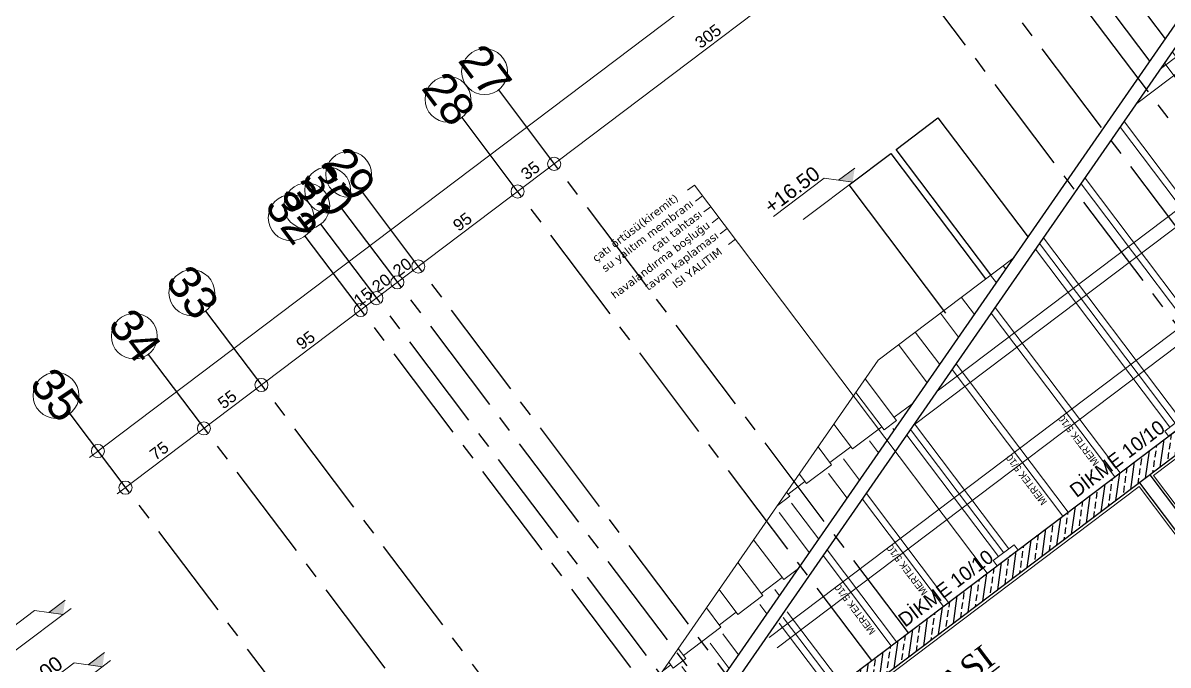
# Model space of a CAD drawing. Header units: millimetres. Extents: x 2232 to 85269, y -3593 to 5869.
# Drawn here: x 3445.6 to 3664.2, y -507.9 to -385.4 of the extents above; entities that cross this region are included whole.
import ezdxf

# ---------------------------------------------------------------- set-up
doc = ezdxf.new("R2010")
doc.units = ezdxf.units.MM
for name, pattern in [('CENTER2', [112.5, 75, -12.5, 12.5, -12.5]), ('DASHDOT2', [12.7, 6.35, -3.175, 0, -3.175]), ('DOTX2', [0.5, 0, -0.5])]:
    doc.linetypes.add(name, pattern=pattern)
for name, color, linetype in [("'YAZI", 7, 'Continuous'), ('GORUNUS', 125, 'Continuous'), ('Standart', 7, 'Continuous'), ('Yazi', 7, 'Continuous'), ('Ölçülendirme', 7, 'Continuous')]:
    doc.layers.add(name, color=color, linetype=linetype)
for name, color, linetype, lineweight in [('aks', 251, 'DASHDOT2', 35), ('DENIZLIK', 8, 'Continuous', 20), ('duvar', 232, 'Continuous', 30), ('G4', 67, 'Continuous', 30), ('görünüş', 201, 'Continuous', 18), ('iz', 1, 'DOTX2', 20), ('Mertek', 137, 'Continuous', 5), ('sıva iç', 21, 'Continuous', 0), ('yazı', 11, 'Continuous', 20), ('ÖLÇÜ İÇ', 7, 'Continuous', 9)]:
    doc.layers.add(name, color=color, linetype=linetype, lineweight=lineweight)
doc.styles.add('arial_1_18', font='arial.ttf', dxfattribs={"height": 0.2})
doc.styles.add('bergkamp', font='verdana.ttf')
doc.styles.get("Standard").update_dxf_attribs({"font": 'arial.ttf'})
doc.styles.add('Times roman', font='times.ttf')

# ---------------------------------------------------------------- blocks, each defined once
blk = doc.blocks.new('dsafsdfd')
at = {"layer": 'yazı'}
blk.add_hatch(color=256, dxfattribs=at).paths.add_polyline_path([(0, 4.89), (-9.78, 4.89), (-4.89, 0)])
for p, q in [((-45.23, 9.78), (-14.67, 9.78)), ((-14.67, 9.78), (-4.89, 0)), ((-34.77, 0), (0, 0)), ((-9.78, 4.89), (0, 4.89))]:
    blk.add_line(p, q, dxfattribs=at)
blk = doc.blocks.new('IDE991Entity4296')
at = {"layer": 'Standart', "linetype": 'Continuous', "lineweight": -3}
h = blk.add_hatch(dxfattribs=at)
h.set_pattern_fill('ANSI33', color=171, scale=40, style=0)
h.set_pattern_definition([(45, (0, 0), (-7.07107, 7.07107), []), (45, (7.071, 0), (-7.07107, 7.07107), [5, -2.5])])
h.paths.add_polyline_path([(760, 1335), (155, 1335), (155, 1350), (760, 1350)])
blk = doc.blocks.new('IDE991Entity5277')
at = {"layer": 'Standart', "color": 159, "linetype": 'Continuous', "lineweight": -3}
blk.add_lwpolyline([(760, 1335), (155, 1335)], dxfattribs=at)
blk = doc.blocks.new('IDE991Entity5278')
at = {"layer": 'Standart', "color": 159, "linetype": 'Continuous', "lineweight": -3}
blk.add_lwpolyline([(155, 1350), (760, 1350)], dxfattribs=at)
blk = doc.blocks.new('TRRTYT')
at = {"layer": 'Standart'}
for name in ['IDE991Entity4296', 'IDE991Entity5278', 'IDE991Entity5277']:
    blk.add_blockref(name, (1034515.63, -397430.95), dxfattribs=at)
blk = doc.blocks.new('IDE941Entity3925')
at = {"layer": 'Ölçülendirme', "color": 1, "linetype": 'Continuous', "lineweight": 5}
for points in [[(2877, -8), (2877, 2338)], [(2912, -8), (2912, 2338)]]:
    blk.add_lwpolyline(points, dxfattribs=at)
for centre in [(2912, 410), (2912, 375), (2912, 280), (2912, 260), (2912, 240), (2912, 225), (2912, 130), (2912, 75), (2877, 0), (2912, 0)]:
    blk.add_circle(centre, 5, dxfattribs=at)
at = {"layer": 'Ölçülendirme', "color": 1, "linetype": 'Continuous', "lineweight": 5, "style": 'arial_1_18'}
for s, p in [('305', (2909.5, 552.01)), ('35', (2909.5, 385.51)), ('95', (2909.5, 320.51)), ('20', (2909.5, 263.01)), ('20', (2909.5, 243.01)), ('15', (2909.5, 225.51)), ('95', (2909.5, 170.51)), ('55', (2909.5, 95.51)), ('75', (2909.5, 30.51))]:
    blk.add_text(s, height=9, rotation=90, dxfattribs=at).set_placement(p)
blk = doc.blocks.new('GHGFHGF')
at = {"layer": 'görünüş'}
h = blk.add_hatch(dxfattribs=at)
h.set_pattern_fill('AR-RSHKE,_O', color=256, scale=4)
h.set_pattern_definition([(0, (0, 0), (102, 48), [24, -20, 28, -12, 36, -16]), (0, (24, 2), (102, 48), [20, -76, 16, -24]), (0, (72, -3), (102, 48), [12, -124]), (90, (0, 0), (-34, 48), [46, -146]), (90, (24, 0), (-34, 48), [45, -147]), (90, (44, 0), (-34, 48), [42, -150]), (90, (72, -3), (-34, 48), [46, -146]), (90, (84, -3), (-34, 48), [46, -146]), (90, (120, 0), (-34, 48), [44, -148])])
h.paths.add_polyline_path([(1293896.98, -408909.54), (1294026.98, -408909.54), (1293479.78, -409089.54), (1293349.78, -409089.54)])
at = {"layer": 'aks', "color": 251, "linetype": 'CENTER2', "lineweight": -3}
for points in [[(1293379.78, -408570.35), (1293379.78, -409089.54)], [(1293454.78, -408570.35), (1293454.78, -409089.54)], [(1293509.78, -408570.35), (1293509.78, -409089.54)], [(1293604.78, -408570.35), (1293604.78, -409089.54)], [(1293619.78, -408570.35), (1293619.78, -409089.54)], [(1293639.78, -408570.35), (1293639.78, -409089.54)], [(1293659.78, -408570.35), (1293659.78, -409089.54)], [(1293754.78, -408570.35), (1293754.78, -409089.54)], [(1293789.78, -408570.35), (1293789.78, -409089.54)], [(1294094.78, -408570.35), (1294094.78, -409089.54)], [(1294139.78, -408570.35), (1294139.78, -409089.54)], [(1294184.78, -408570.35), (1294184.78, -409089.54)]]:
    blk.add_lwpolyline(points, dxfattribs=at)
at = {"layer": 'aks', "color": 30, "linetype": 'Continuous', "lineweight": 5}
for centre in [(1293379.78, -408552.85), (1293454.78, -408552.85), (1293509.78, -408552.85), (1293604.78, -408552.85), (1293619.78, -408552.85), (1293639.78, -408552.85), (1293659.78, -408552.85), (1293754.78, -408552.85), (1293789.78, -408552.85)]:
    blk.add_circle(centre, 17.5, dxfattribs=at)
at = {"layer": 'DENIZLIK'}
for p, q in [((1294048.94, -408912.76, 1163.75), (1294048.94, -409084.57, 1163.75)), ((1293884.9, -408966.74, 1163.75), (1293884.9, -409084.57, 1163.75)), ((1293720.86, -409022.64, 1163.75), (1293720.86, -409084.57, 1163.75))]:
    blk.add_line(p, q, dxfattribs=at)
at = {"layer": 'DENIZLIK', "elevation": 1163.75}
for points in [[(1294207.97, -408860.75), (1294207.97, -409084.57), (1294217.97, -409084.57), (1294217.97, -408857.46)], [(1294043.94, -408914.4), (1294043.94, -409084.57), (1294053.94, -409084.57), (1294053.94, -408911.11)], [(1293879.9, -408968.39), (1293879.9, -409084.57), (1293889.9, -409084.57), (1293889.9, -408965.1)], [(1293715.86, -409024.24), (1293715.86, -409084.57), (1293725.86, -409084.57), (1293725.86, -409021.04)]]:
    blk.add_lwpolyline(points, dxfattribs=at)
for points in [[(1293894.9, -409084.57), (1293874.9, -409084.57), (1293874.9, -409089.57), (1293894.9, -409089.57)], [(1294058.94, -409084.57), (1294038.94, -409084.57), (1294038.94, -409089.57), (1294058.94, -409089.57)]]:
    blk.add_lwpolyline(points, close=True, dxfattribs=at)
at = {"layer": 'duvar'}
for points in [[(1293999.78, -409104.54), (1293999.78, -409389.54)], [(1294009.78, -409104.54), (1294009.78, -409389.54)]]:
    blk.add_lwpolyline(points, dxfattribs=at)
at = {"layer": 'G4'}
for points in [[(1294219.78, -408846.12), (1294219.78, -408689.54), (1294199.78, -408689.54), (1294199.78, -408852.7)], [(1293959.78, -408912), (1293959.78, -408789.54), (1293999.78, -408789.54), (1293999.78, -408909.54)], [(1294004.78, -408909.54), (1294004.78, -408789.54), (1294044.78, -408789.54), (1294044.78, -408903.69)]]:
    blk.add_lwpolyline(points, dxfattribs=at)
at = {"layer": 'GORUNUS', "lineweight": 30}
for points in [[(1293479.78, -409089.54), (1294239.78, -408839.54), (1294294.78, -408839.54), (1294544.78, -408757.58), (1294794.78, -408839.54), (1294849.78, -408839.54), (1295609.78, -409089.54)], [(1293511.78, -409089.54), (1294241.38, -408849.54), (1294296.37, -408849.54), (1294544.78, -408768.1), (1294793.18, -408849.54), (1294848.17, -408849.54), (1295577.77, -409089.54)]]:
    blk.add_lwpolyline(points, dxfattribs=at)
at = {"layer": 'görünüş'}
blk.add_lwpolyline([(1294026.98, -408909.54), (1293896.98, -408909.54), (1293349.78, -409089.54)], dxfattribs=at)
at = {"layer": 'iz', "ltscale": 50}
blk.add_line((1293379.78, -409089.54), (1295709.78, -409089.54), dxfattribs=at)
at = {"layer": 'Mertek', "elevation": 1794.87}
for points in [[(1294156.55, -408877.65), (1294156.55, -409089.54)], [(1294151.55, -409089.54), (1294151.55, -408879.29)], [(1294106.73, -408894.02), (1294106.73, -409089.54)], [(1294101.73, -409089.54), (1294101.73, -408895.66)], [(1293987.51, -409089.54), (1293987.51, -408932.97)], [(1293992.51, -408931.33), (1293992.51, -409089.54)], [(1293937.69, -409089.54), (1293937.69, -408949.37)], [(1293942.69, -408947.72), (1293942.69, -409089.54)], [(1293823.48, -409089.54), (1293823.48, -408986.96)], [(1293828.48, -408985.31), (1293828.48, -409089.54)], [(1293773.65, -409089.54), (1293773.65, -409003.36)], [(1293778.65, -409001.71), (1293778.65, -409089.54)]]:
    blk.add_lwpolyline(points, dxfattribs=at)
at = {"layer": 'sıva iç', "elevation": 1163.75}
for points in [[(1294202.93, -408862.19), (1294886.62, -408862.19)], [(1294172.53, -408872.19), (1294917.02, -408872.19)], [(1293918.66, -408955.63), (1294694.78, -408955.63)], [(1293888.27, -408965.63), (1294694.78, -408965.63)], [(1293703, -409028.35), (1294694.78, -409028.35)], [(1293703, -409038.35), (1294694.78, -409038.35)]]:
    blk.add_lwpolyline(points, dxfattribs=at)
at = {"layer": 'sıva iç'}
for points in [[(1293997.78, -409106.54), (1293536.78, -409106.54), (1293536.78, -409141.54), (1293531.78, -409141.54), (1293531.78, -409387.54), (1293534.78, -409387.54), (1293639.78, -409387.54), (1293789.78, -409387.54), (1293997.78, -409387.54)], [(1294137.78, -409106.54), (1294011.78, -409106.54), (1294011.78, -409387.54), (1294137.78, -409387.54)]]:
    blk.add_lwpolyline(points, close=True, dxfattribs=at)
at = {"layer": 'yazı'}
for p, q in [((1293858.88, -408718.4, 0.38), (1293865.51, -408718.4, 0.38)), ((1293865.51, -409089.54), (1293865.51, -408718.4, 0.38)), ((1293858.88, -408728.78, 0.38), (1293865.51, -408728.78, 0.38)), ((1293858.88, -408739.16, 0.38), (1293865.51, -408739.16, 0.38)), ((1293858.88, -408749.54, 0.38), (1293865.51, -408749.54, 0.38)), ((1293858.88, -408759.92, 0.38), (1293865.51, -408759.92, 0.38)), ((1293858.88, -408770.3, 0.38), (1293865.51, -408770.3, 0.38))]:
    blk.add_line(p, q, dxfattribs=at)
at = {"layer": 'duvar', "xscale": 1.584000000031665, "yscale": 1.584000000031665, "zscale": 1.584000000031665}
for p in [(1293291.16, -408689.54), (1293291.16, -408739.54), (1293970.97, -408789.54)]:
    blk.add_blockref('dsafsdfd', p, dxfattribs=at)
at = {"layer": 'Standart', "rotation": 270}
blk.add_blockref('IDE941Entity3925', (1293379.78, -405729.03), dxfattribs=at)
at = {"layer": 'sıva iç'}
blk.add_blockref('TRRTYT', (258864.14, -13008.59), dxfattribs=at)
at = {"layer": "'YAZI", "char_height": 4.8, "attachment_point": 1, "rotation": 90}
for insert in [(1293765.52, -409084.69, 2110.22), (1293815.34, -409084.69, 2110.22), (1293929.55, -409084.69, 2110.22), (1293979.38, -409084.69, 2110.22)]:
    blk.add_mtext_dynamic_manual_height_columns('\\A1;\\pxqc;{\\fBahnschrift SemiLight|b0|i0|c162|p34;\\H1.125x;MERTEK 5/10}', width=68.0577, gutter_width=25, heights=[0], dxfattribs=dict(at, insert=insert))
at = {"layer": "'YAZI", "char_height": 9.6, "attachment_point": 3}
for insert in [(1293901.31, -409074.18, 1163.75), (1294065.35, -409074.18, 1163.75)]:
    blk.add_mtext_dynamic_manual_height_columns('\\A1;\\pxqc;{\\fBahnschrift SemiLight|b0|i0|c162|p34;\\H1.125x;DİKME 10/10}', width=136.1154, gutter_width=50, heights=[0], dxfattribs=dict(at, insert=insert))
at = {"layer": 'aks', "color": 1, "linetype": 'Continuous', "lineweight": 5, "style": 'arial_1_18'}
for s, p in [('35', (1293368.15, -408533.43)), ('34', (1293443.15, -408533.43)), ('33', (1293498.15, -408533.43)), ('32', (1293593.15, -408533.43)), ('31', (1293608.15, -408533.43)), ('30', (1293628.15, -408533.43)), ('29', (1293648.15, -408533.43)), ('28', (1293743.15, -408533.43)), ('27', (1293778.15, -408533.43))]:
    blk.add_text(s, height=25, rotation=270, dxfattribs=at).set_placement(p)
at = {"layer": 'Yazi', "style": 'Times roman'}
blk.add_text('%%UÇ.ODASI', height=17.991, dxfattribs=at).set_placement((1293722.19, -409148.2))
at = {"layer": 'yazı'}
for s, p in [('+17.00', (1293212.15, -408721.8)), ('+16.50', (1293898.75, -408771.8))]:
    blk.add_text(s, height=11.137, dxfattribs=at).set_placement(p)
at = {"layer": 'yazı', "style": 'bergkamp'}
for s, p in [('çatı örtüsü(kiremit)', (1293769.94, -408720.31, 0.38)), ('su yalıtım membranı', (1293771.05, -408730.69, 0.38)), ('çatı tahtası', (1293810.51, -408741.08, 0.38)), ('havalandırma boşluğu', (1293764.48, -408751.3, 0.38)), ('tavan kaplaması ', (1293788.64, -408761.77, 0.38)), ('ISI YALITIM', (1293806.61, -408773.18, 0.38))]:
    blk.add_text(s, height=6, dxfattribs=at).set_placement(p)
blk = doc.blocks.new('RRRR')
at = {"layer": 'sıva iç', "rotation": 37.05267661197627}
blk.add_blockref('GHGFHGF', (-156760.25, -889310.84), dxfattribs=at)

msp = doc.modelspace()

# ---------------------------------------------------------------- block references
at = {"layer": 'ÖLÇÜ İÇ', "xscale": 0.25, "yscale": 0.25, "zscale": 0.25}
msp.add_blockref('RRRR', (-276957.06, 108554.7), dxfattribs=at)

doc.saveas('drawing.dxf')
